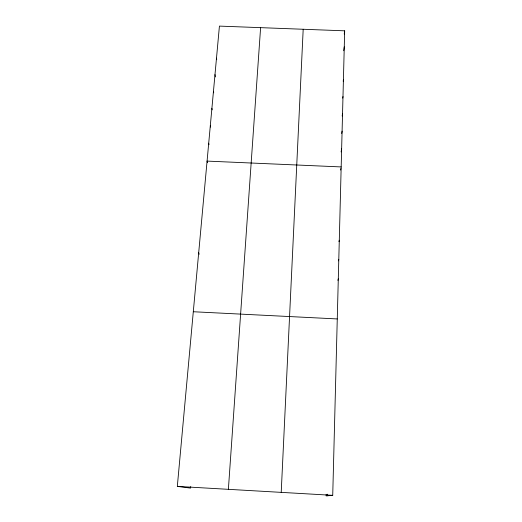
<?xml version="1.0" encoding="UTF-8"?>
<svg xmlns="http://www.w3.org/2000/svg" width="522" height="522" viewBox="0 0 522 522"><rect width="100%" height="100%" fill="white"/><g stroke="black" fill="none" stroke-linecap="round" stroke-linejoin="round"><path stroke-width="0.78" d="M326.185 494.314L326.139 495.9L332.729 495.332L344.677 30.824L219.423 26.1L177.323 486.393L190.589 488.096L190.726 486.524M327.568 495.776L327.614 494.203M281.214 492.37L303.191 29.258M228.382 489.329L260.608 27.653M344.239 34.028L344.677 30.824M343.717 50.745L344.259 46.843M343.189 81.249L343.417 79.69M342.739 98.143L342.987 96.537M342.178 116.001L342.543 113.679M341.701 133.501L342.093 131.12M341.114 151.915L341.636 148.868M340.612 170.061L340.892 168.495M338.961 241.686L339.287 240.218M338.439 260.863L338.798 259.369M337.897 280.392L338.295 278.865M341.173 166.929L207.077 161.096L207.423 162.675M193.303 311.745L337.264 318.942M177.323 486.393L332.729 495.332M198.699 252.713L199.215 254.247M208.715 143.185L209.028 144.725M210.327 125.587L210.614 127.087M211.906 108.289L212.186 109.848M213.465 91.291L213.713 92.812M214.992 74.581L215.358 76.93M216.493 58.144L216.721 59.671"/></g></svg>
